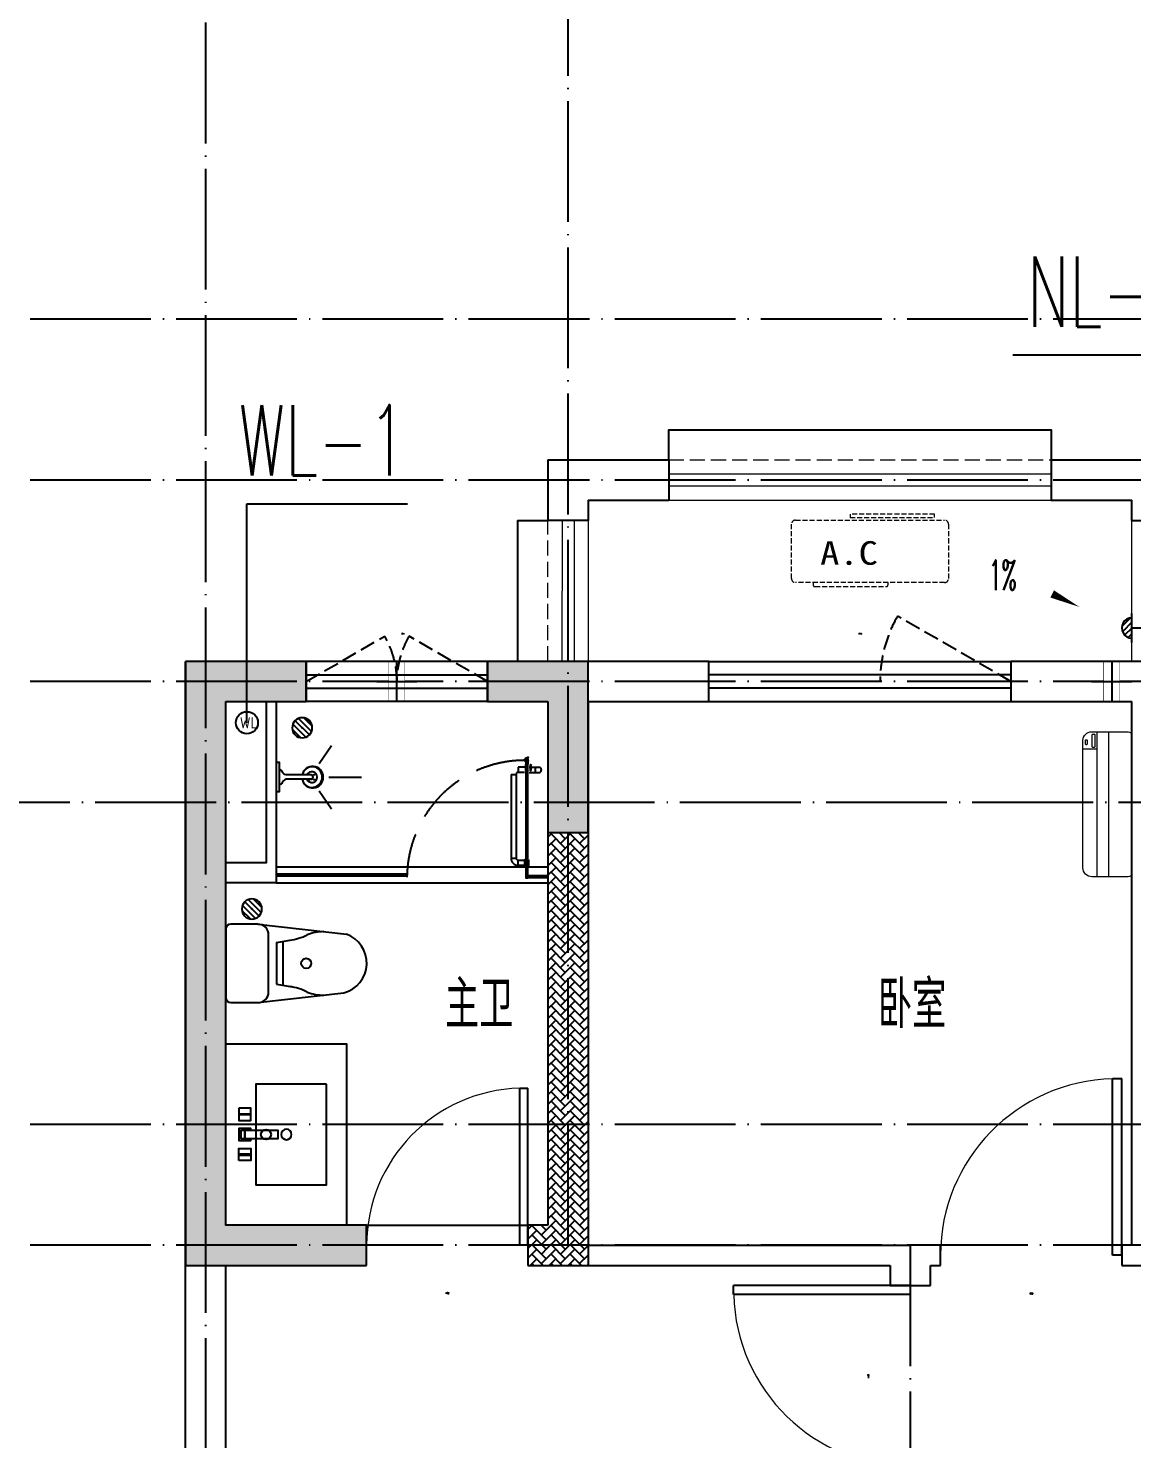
# Model space of a CAD drawing. Extents: x 27938 to 1507990, y 110129 to 923079.
# Drawn here: x 827036 to 832517, y 446371 to 453376 of the extents above; entities that cross this region are included whole.
import ezdxf

# ---------------------------------------------------------------- set-up
doc = ezdxf.new("R2010")
doc.units = 0
doc.header["$LTSCALE"] = 1000
doc.header["$MEASUREMENT"] = 0
doc.linetypes.add('DASH', pattern=[0.35, 0.25, -0.1])
doc.linetypes.add('DOTE', pattern=[2.42, 2, -0.2, 0.02, -0.2])
for name, color, linetype in [('COLUMN', 9, 'Continuous'), ('DIM_凝结', 150, 'Continuous'), ('DIM_污水', 2, 'Continuous'), ('DOTE', 1, 'Continuous'), ('EQUIP_污水', 7, 'Continuous'), ('IP-bath&kitchen-JOHNSON', 4, 'Continuous'), ('LVTRY', 6, 'Continuous'), ('P-bath&kitchen-JOHNSON', 4, 'Continuous'), ('PUB_HATCH', 8, 'Continuous'), ('PUB_TEXT', 4, 'Continuous'), ('VPIPE-中水', 122, 'Continuous'), ('VPIPE-凝结', 150, 'N'), ('VPIPE-污水', 2, 'W'), ('WALL', 9, 'Continuous'), ('WINDOW', 4, 'Continuous'), ('WINDOW_TEXT', 7, 'Continuous'), ('保温', 6, 'Continuous'), ('机电标识类', 1, 'Continuous'), ('看线', 251, 'Continuous')]:
    doc.layers.add(name, color=color, linetype=linetype)
for name, color, linetype, lineweight in [('平面-排水沟', 86, 'Continuous', 15), ('平面-栏杆', 135, 'Continuous', 15), ('平面-看线', 45, 'Continuous', 15), ('平面-空调室内机', 176, 'Continuous', 9), ('平面-空调预留孔', 173, 'Continuous', 15), ('空调', 76, 'Continuous', 13)]:
    doc.layers.add(name, color=color, linetype=linetype, lineweight=lineweight)
doc.styles.add('_TCH_DIM', font='SIMPLEX.shx', dxfattribs={"width": 0.7, "bigfont": 'GBCBIG.shx'})
doc.styles.add('_TCH_WINDOW', font='SIMPLEX.shx', dxfattribs={"width": 0.7, "height": 3.5, "bigfont": 'GBCBIG.shx'})
doc.styles.add('_TWT_SERIAL', font='SIMPLEX', dxfattribs={"width": 0.8, "height": 3.5, "bigfont": 'HZTXT'})
doc.styles.get("Standard").update_dxf_attribs({"font": 'gbenor.shx', "bigfont": 'gbcbig.shx'})
doc.styles.add('黑体', font='simhei.ttf')
doc.linetypes.add('N', pattern='A,3,-0.2,["N",Standard,S=0.25,R=0,X=-0.1,Y=-0.115],-0.2', length=3.4)
doc.linetypes.add('W', pattern='A,3,-0.2,["W",Standard,S=0.25,R=0,X=-0.1,Y=-0.115],-0.2', length=3.4)
pattern_1 = [(45, (407300, 77208.362), (0, 47.4157523), [100.584, -33.528]), (135, (407323.708, 77232.07), (3e-15, 47.4157523), [100.584, -33.528])]

# ---------------------------------------------------------------- blocks, each defined once
blk = doc.blocks.new('GDGDGDSDA')
at = {"layer": 'DOTE', "color": 0, "linetype": 'DOTE', "ltscale": 0.3}
for p, q in [((419334.8, 376108.3), (419334.8, 359558.3)), ((421134.8, 367858.3), (421134.8, 376108.3)), ((471334.8, 372458.3), (417334.8, 372458.3)), ((471334.8, 371658.3), (417334.8, 371658.3)), ((471334.8, 370658.3), (417334.8, 370658.3)), ((417334.8, 370058.6), (471334.8, 370058.6)), ((471334.8, 368458.3), (417334.8, 368458.3)), ((471334.8, 367858.3), (417334.8, 367858.3)), ((422834.8, 367858.3), (422834.8, 359558.3))]:
    blk.add_line(p, q, dxfattribs=at)
blk = doc.blocks.new('rrrrrrrrrrrra')
at = {"color": 0}
for p, q in [((-112.4, 458.7), (-112.4, 324.3)), ((252.6, 483.7), (-87.4, 483.7)), ((277.6, 324.3), (277.6, 458.7)), ((-112.4, 324.3), (-63.7, -103.4)), ((277.6, 324.3), (227.5, -115.6)), ((-59.1, 271.1), (224.3, 271.1)), ((-20.6, 232.4), (-34.2, 153.6)), ((185.8, 232.4), (-20.6, 232.4)), ((185.8, 232.4), (199.4, 153.6)), ((191.3, 200.5), (-26.1, 200.5))]:
    blk.add_line(p, q, dxfattribs=at)
for centre, radius, start, end in [((-87.4, 458.7), 25, 90, 180), ((252.6, 458.7), 25, 0, 90), ((-59.1, 324.3), 53.3, 180, 270), ((224.3, 324.3), 53.3, 270, 0), ((-322.6, 209.8), 293.8, 333.53685, 351.48282), ((487.8, 209.8), 293.8, 188.51718, 206.46315), ((149, -3.2), 224.1, 158.52022, 180), ((16.2, -3.2), 224.1, 0, 21.47978), ((83.8, -63.6), 152.8, 195.07732, 340.11812)]:
    blk.add_arc(centre, radius, start, end, dxfattribs=at)
blk = doc.blocks.new('A$C1E0F638F')
at = {"color": 0}
for points in [[(499.7, 435.1), (499.7, 85.1), (0, 85.1), (0, 435.1)], [(269.9, 30), (229.9, 30), (229.9, 195), (269.9, 195)], [(119.9, 0), (179.9, 0), (179.9, 60), (119.9, 60)], [(146.9, 55), (152.9, 55), (152.9, 5), (146.9, 5)], [(229.9, 30), (269.9, 30), (269.9, 10), (229.9, 10)], [(379.9, 0), (319.9, 0), (319.9, 60), (379.9, 60)], [(352.9, 55), (346.9, 55), (346.9, 5), (352.9, 5)]]:
    blk.add_lwpolyline(points, close=True, dxfattribs=at)
blk.add_lwpolyline([(269.9, 60), (279.9, 60), (279.9, 0), (219.9, 0), (219.9, 60), (229.9, 60)], dxfattribs=at)
blk.add_circle((249.9, 236.3), 26, dxfattribs=at)
blk = doc.blocks.new('$lvtry$00000171')
at = {"color": 0}
for p, q in [((-74, 11), (-11, 74)), ((-70, -27), (27, 70)), ((-53, -53), (53, 53)), ((-27, -70), (70, 27)), ((11, -74), (74, -11))]:
    blk.add_line(p, q, dxfattribs=at)
blk.add_circle((0, 0), 75, dxfattribs=at)
blk.add_point((0, 0), dxfattribs=at)
blk = doc.blocks.new('135')
blk.add_hatch(color=0).paths.add_polyline_path([(4.8, 1.8), (3.6, -1), (-4.7, 2.5), (-3.5, 5.3)])
at = {"color": 0}
for p, q in [((-6.3, 2.6), (5.4, -2.3)), ((-5.7, 2.9), (-5.2, 2.7)), ((-5.6, 18.9), (-3.4, 19.4)), ((-3.4, 19.4), (-5.5, 19.4)), ((5.2, 10.9), (-5.3, 10.9)), ((5.2, 9.7), (-5.2, 9.7)), ((-5.2, 2.7), (-3.8, 5.9)), ((-5, 10.9), (-5, 30.5)), ((-3.8, 5.9), (5.4, 2.1)), ((0, 0), (0, 39.1)), ((5.6, 18.9), (3.4, 19.3)), ((3.4, 19.3), (5.6, 19.3)), ((4.1, -1.2), (5.4, 2.1)), ((5, 10.9), (5, 32.3)), ((4.1, -1.2), (5.7, -1.8))]:
    blk.add_line(p, q, dxfattribs=at)
for centre, radius, start, end in [((6.2, 15.8), 13.5, 151.01474, 204.84033), ((13.5, 4.2), 20.5, 163.09243, 182.0012), ((-6, 3.6), 1, 184.22753, 248.46611), ((8.6, 15.5), 14.6, 166.278, 198.09535), ((13.5, 4.2), 19.5, 163.74431, 182.52687), ((-5.5, 3.3), 0.5, 181.9385, 247.25971), ((-5.2, 22.1), 0.5, 335.76434, 151.01474), ((3.8, 18.1), 9.42, 155.76434, 171.97728), ((5.2, 22.3), 0.5, 29.84246, 204.57404), ((-5.9, 17.2), 11.7, 10.47502, 24.57404), ((29.1, 6.7), 24, 172.94395, 199.23182), ((-6.3, 15.4), 12.4, 338.64492, 16.0476), ((-6, 15.8), 13.4, 334.91114, 29.84246), ((26.4, 6.3), 20.6, 169.14538, 199.95258), ((5.9, -1.2), 1.17, 247.45971, 19.95258), ((5.9, -1.4), 0.5, 247.45971, 19.23182)]:
    blk.add_arc(centre, radius, start, end, dxfattribs=at)
blk.add_open_spline([(-5, 30.5), (-4.1, 31.3), (-2.3, 33), (0.9, 29.2), (3.5, 31.1), (5, 32.3)], degree=3, knots=[0, 0, 0, 0, 3.066329, 6.218313, 11.124135, 11.124135, 11.124135, 11.124135], dxfattribs=at)
blk = doc.blocks.new('SDFAWERAWER')
at = {"layer": 'LVTRY', "color": 0}
for p, q in [((593941.2, -1242210.1), (593783.7, -1242594.8)), ((593964.6, -1242219.7), (593807.2, -1242604.4)), ((593941.2, -1242210.1), (593964.6, -1242219.7)), ((593987.8, -1242190.5), (593978.2, -1242214)), ((594007.5, -1242226), (593978.2, -1242214)), ((594017.1, -1242202.5), (593987.8, -1242190.5)), ((594015.8, -1242220.4), (594027.2, -1242192.7)), ((594015.8, -1242220.4), (594021.7, -1242222.8)), ((594025.7, -1242203.9), (594018.5, -1242221.5)), ((594018.5, -1242221.5), (594021.5, -1242220.3)), ((594025.4, -1242210.8), (594021.5, -1242220.3)), ((594022.6, -1242220.7), (594021.7, -1242222.8)), ((594021.7, -1242222.8), (594023.9, -1242221.9)), ((594022.6, -1242211.4), (594029.8, -1242193.8)), ((594024.2, -1242221.4), (594023.9, -1242221.9)), ((594025.4, -1242210.8), (594031.1, -1242196.8)), ((594027.2, -1242192.7), (594033, -1242195.1)), ((594029.8, -1242193.8), (594031.1, -1242196.8)), ((594032.2, -1242197.2), (594033, -1242195.1)), ((594033, -1242195.1), (594034, -1242197.4)), ((594033.8, -1242197.9), (594034, -1242197.4)), ((594047.3, -1242200.9), (594035.9, -1242228.7)), ((594035.9, -1242228.7), (594038.6, -1242229.7)), ((594037.3, -1242210.8), (594088, -1242231.6)), ((594038.6, -1242229.7), (594045.2, -1242213.6)), ((594038.6, -1242229.7), (594041.6, -1242228.5)), ((594041.6, -1242228.5), (594051.2, -1242205)), ((594049.9, -1242202), (594043.3, -1242218.2)), ((594047.3, -1242200.9), (594049.9, -1242202)), ((594049.9, -1242202), (594051.2, -1242205)), ((594057.1, -1242246.3), (594066.7, -1242222.8)), ((594027.7, -1242234.3), (594078.4, -1242255)), ((593783.7, -1242594.8), (593807.2, -1242604.4)), ((593803.2, -1242641.3), (593812.8, -1242617.9)), ((593803.2, -1242641.3), (593832.6, -1242653.3)), ((593812.8, -1242617.9), (593842.2, -1242629.9)), ((593842.2, -1242629.9), (593832.6, -1242653.3)), ((593845.2, -1242628.6), (593833.8, -1242656.3)), ((593847.8, -1242629.7), (593836.5, -1242657.4)), ((593845.2, -1242628.6), (593842.2, -1242629.9)), ((593847.8, -1242629.7), (593845.2, -1242628.6)), ((593847.1, -1242661.8), (593858.5, -1242634.1)), ((593849.8, -1242662.9), (593861.2, -1242635.2)), ((593852.1, -1242661.9), (593862.1, -1242637.4)), ((593858.5, -1242634.1), (593861.2, -1242635.2)), ((593861.2, -1242635.2), (593862.1, -1242637.4)), ((593833.8, -1242656.3), (593832.6, -1242653.3)), ((593836.5, -1242657.4), (593833.8, -1242656.3)), ((593847.1, -1242661.8), (593849.8, -1242662.9))]:
    blk.add_line(p, q, dxfattribs=at)
blk.add_lwpolyline([(593823.5, -1242717), (594045.8, -1242173.9), (594036.5, -1242170.2), (593814.2, -1242713.2)], close=True, dxfattribs=at)
blk.add_arc((594075.3, -1242240), 15.3, 281.79322, 33.70188, dxfattribs=at)
for centre, major_axis, start_param, end_param in [((593974.2, -1242223.6), (3.93, 9.6), 0, 1.570796), ((593816.8, -1242608.3), (13.5, 33.1), 1.570796, 3.141593), ((593816.8, -1242608.3), (3.93, 9.6), 1.570796, 3.141593)]:
    blk.add_ellipse(centre, major_axis=major_axis, ratio=1, start_param=start_param, end_param=end_param, dxfattribs=at)
at = {"layer": 'P-bath&kitchen-JOHNSON', "color": 0, "linetype": 'DASH'}
blk.add_arc((593809.8, -1242714), 586.2, 67.53695, 157.13247, dxfattribs=at)
at = {"layer": 'LVTRY', "color": 8, "xscale": -1, "rotation": 157.7329157530927}
blk.add_blockref('135', (594045.3, -1242161.9), dxfattribs=at)
blk = doc.blocks.new('A$C5DCB2F21')
at = {"layer": 'IP-bath&kitchen-JOHNSON', "color": 0}
for p, q in [((-68.3, -213.2), (-157.7, -275)), ((-0.1, -261.4), (-0.1, -424.7)), ((68.2, -213.2), (157.6, -275))]:
    blk.add_line(p, q, dxfattribs=at)
for centre, major_axis, ratio, start_param, end_param in [((0, -178.8), (-51, 0), 0.990052, -1.36297, 4.504563), ((0, -177.8), (-26.8, 0), 0.994812, -1.167677, 4.309269)]:
    blk.add_ellipse(centre, major_axis=major_axis, ratio=ratio, start_param=start_param, end_param=end_param, dxfattribs=at)
at = {"layer": 'LVTRY', "color": 0}
for p, q in [((73.6, 0), (-73.6, 0)), ((-10.5, -173.5), (-10.5, -49.3)), ((10.6, -173.5), (10.6, -49.3))]:
    blk.add_line(p, q, dxfattribs=at)
blk.add_lwpolyline([(73.6, 0), (73.6, -15.8), (-73.6, -15.8), (-73.6, 0)], dxfattribs=at)
for points in [[(-26.3, -30.7, -0.364142), (-37.8, -15.8, -0.020495)], [(-10.5, -49.4, 0.214893), (-26.3, -30.7, 7.649644)], [(10.6, -49.3, -0.21439), (26.3, -30.7, -7.649644)], [(26.3, -30.7, 0.364142), (37.8, -15.8, 0.020495)]]:
    blk.add_lwpolyline(points, format="xyb", dxfattribs=at)
blk.add_arc((0, -173.5), 10.5, 180, 0, dxfattribs=at)
for centre, major_axis, ratio, start_param, end_param in [((0, -181.3), (53.6, 0), 0.987577, 1.76809, 7.656688), ((-12.4, -164.7), (0, 1.43), 0.85, -1.570796, 4.712389), ((-12.4, -189.2), (0, 1.43), 0.85, 4.712389, 10.995574), ((12.5, -164.7), (0, 1.43), 0.85, 4.712389, 10.995574), ((12.5, -189.2), (0, 1.43), 0.85, 4.712389, 10.995574)]:
    blk.add_ellipse(centre, major_axis=major_axis, ratio=ratio, start_param=start_param, end_param=end_param, dxfattribs=at)
blk = doc.blocks.new('GDGDRGDGRD')
at = {"layer": 'IP-bath&kitchen-JOHNSON', "color": 0}
for p, q in [((490532.6, 524228.1), (491882.6, 524228.1)), ((490532.6, 524193.1), (491182.6, 524193.1)), ((490532.6, 524183.1), (491182.6, 524183.1)), ((491182.6, 524183.1), (491182.6, 524193.1)), ((491882.6, 524183.1), (491782.6, 524183.1)), ((491782.6, 524173.1), (491782.6, 524183.1)), ((491882.6, 524173.1), (491782.6, 524173.1)), ((490532.6, 524148.1), (491882.6, 524148.1))]:
    blk.add_line(p, q, dxfattribs=at)
for points in [[(490532.6, 525048.5), (490532.6, 524148.1), (490282.6, 524148.1)], [(490482.6, 525048.5), (490482.6, 524248.1), (490282.6, 524248.1)]]:
    blk.add_lwpolyline(points, dxfattribs=at)
at = {"layer": 'LVTRY', "color": 0}
blk.add_lwpolyline([(490882.6, 522448.5), (490282.6, 522448.5), (490282.6, 523348.5), (490882.6, 523348.5)], close=True, dxfattribs=at)
at = {"layer": 'IP-bath&kitchen-JOHNSON', "color": 8}
for name, p, rotation in [('A$C5DCB2F21', (490532.6, 524673.5), 90.008488524447), ('SDFAWERAWER', (-528535.9, 1449333.6), 22.25976934310711)]:
    blk.add_blockref(name, p, dxfattribs=dict(at, rotation=rotation))
at = {"layer": 'LVTRY', "color": 8, "xscale": -0.6666666667107826, "yscale": 0.6666666667107826}
for p in [(490662.6, 524918.5), (490412.6, 524018.5)]:
    blk.add_blockref('$lvtry$00000171', p, dxfattribs=at)
at = {"layer": 'LVTRY', "color": 8, "extrusion": (0, 0, -1), "xscale": -1, "zscale": -1, "rotation": 270}
blk.add_blockref('rrrrrrrrrrrra', (-490766.3, 523665.7), dxfattribs=at)
at = {"layer": 'LVTRY', "color": 8, "xscale": -1, "rotation": 270}
blk.add_blockref('A$C1E0F638F', (490347.5, 522648.8), dxfattribs=at)
blk = doc.blocks.new('GFDGFSDFGD')
at = {"layer": 'PUB_HATCH'}
for points in [[(421116.7, 373023.7), (420516.6, 373023.7), (420516.6, 370023.7), (421416.6, 370023.7), (421416.6, 370223.7), (420716.6, 370223.7), (420716.6, 372823.7), (421116.7, 372823.7)], [(422016.7, 373023.7), (422016.7, 372823.7), (422316.6, 372823.7), (422316.6, 372173.7), (422516.6, 372173.7), (422516.6, 373023.7)]]:
    blk.add_hatch(color=256, dxfattribs=at).paths.add_polyline_path(points)
at = {"layer": 'COLUMN', "color": 6}
for p, q in [((421116.7, 373023.7), (420516.6, 373023.7)), ((420516.6, 373023.7), (420516.6, 370023.7)), ((421116.7, 372823.7), (421116.7, 373023.7)), ((422016.7, 373023.7), (422016.7, 372823.7)), ((422516.6, 373023.7), (422016.7, 373023.7)), ((422516.6, 372173.7), (422516.6, 373023.7)), ((420716.6, 370223.7), (420716.6, 372823.7)), ((420716.6, 372823.7), (421116.7, 372823.7)), ((422016.7, 372823.7), (422316.6, 372823.7)), ((422316.6, 372823.7), (422316.6, 372173.7)), ((422316.6, 372173.7), (422516.6, 372173.7)), ((421416.6, 370223.7), (420716.6, 370223.7)), ((421416.6, 370023.7), (421416.6, 370223.7)), ((420516.6, 370023.7), (421416.6, 370023.7))]:
    blk.add_line(p, q, dxfattribs=at)
blk = doc.blocks.new('A$C001338C2')
for p, q in [((845, 303.6), (55, 303.6)), ((109.1, 214.8), (109.1, 303.6)), ((0, 248.6), (0, 22)), ((900, 22), (900, 248.6)), ((22, 0), (878, 0))]:
    blk.add_line(p, q)
at = {"lineweight": 5}
for p, q in [((900, 214.8), (0, 214.8)), ((900, 143.2), (0, 143.2))]:
    blk.add_line(p, q, dxfattribs=at)
for points in [[(73.1, 275), (56.8, 275, -0.414214), (51.3, 280.5), (51.3, 283.4, -0.414214), (56.8, 288.9), (73.1, 288.9, -0.414214), (78.6, 283.4), (78.6, 280.5, -0.414214)], [(89.2, 226.4), (22.2, 226.4, -0.414214), (16.7, 231.9), (16.7, 243.1, -0.414214), (22.2, 248.6), (89.2, 248.6, -0.414214), (94.7, 243.1), (94.7, 231.9, -0.414214)]]:
    blk.add_lwpolyline(points, format="xyb", close=True)
for centre, radius, start, end in [((55, 248.6), 55, 90, 180), ((845, 248.6), 55, 360, 90), ((22, 22), 22, 180, 270), ((878, 22), 22, 270, 360)]:
    blk.add_arc(centre, radius, start, end)
blk = doc.blocks.new('dongkong')
blk.add_wipeout([(-603756, 210771), (-603756, 210570.8), (-603836, 210570.8), (-603836, 210771)])
at = {"layer": '机电标识类', "color": 250, "linetype": 'DASH', "ltscale": 400}
for p, q in [((-603796, 210771), (-603796, 210570.8)), ((-603896, 210670.7), (-603696, 210670.7))]:
    blk.add_line(p, q, dxfattribs=at)
at = {"layer": '空调', "color": 6, "linetype": 'DASH', "const_width": 2}
blk.add_lwpolyline([(-603756, 210771), (-603756, 210570.8), (-603836, 210570.8), (-603836, 210771)], close=True, dxfattribs=at)
blk = doc.blocks.new('gsergvr')
at = {"layer": '平面-空调预留孔', "linetype": 'DASH', "ltscale": 0.1}
for p, q in [((34075.4, 17176.2), (34075.4, 17166.2)), ((34448.2, 17166.2), (34448.2, 17176.2)), ((34085.4, 17156.2), (34438.2, 17156.2))]:
    blk.add_line(p, q, dxfattribs=at)
blk.add_lwpolyline([(34679.3, 17515.3), (34259.5, 17515.3), (34259.5, 17500.2), (34679.3, 17500.2)], close=True, dxfattribs=at)
blk.add_lwpolyline([(34728.6, 17176.2), (33988.6, 17176.2, -0.414214), (33968.6, 17196.2), (33968.6, 17466.2, -0.414214), (33988.6, 17486.2), (34728.6, 17486.2, -0.414214), (34748.6, 17466.2), (34748.6, 17196.2, -0.414214)], format="xyb", close=True, dxfattribs=at)
for centre, start, end in [((34085.4, 17166.2), 180, 270), ((34438.2, 17166.2), 270, 0)]:
    blk.add_arc(centre, 10, start, end, dxfattribs=at)
at = {"layer": '平面-空调预留孔', "color": 251, "linetype": 'DASH', "ltscale": 0.1, "true_color": 0x636466, "style": '黑体', "width": 1.2}
blk.add_text('A.C', height=117.05, dxfattribs=at).set_placement((34110.9, 17264.8))
blk = doc.blocks.new('rtyryrtyeeretee')
at = {"layer": '平面-空调预留孔'}
blk.add_blockref('gsergvr', (635673.5, 326705.8), dxfattribs=at)
blk = doc.blocks.new('A$C7A951E79')
at = {"layer": 'LVTRY'}
for p, q in [((0, -71.2), (0, 71.5)), ((-7.1, 49.5), (-49.5, 7.1)), ((0, 28.3), (-46.5, -18.3)), ((0, 0), (-35.4, -35.4)), ((0, -28.3), (-18.3, -46.5))]:
    blk.add_line(p, q, dxfattribs=at)
blk.add_arc((0, 0.2), 49.9, 89.97568, 269.97568, dxfattribs=at)
blk.add_point((0, 0), dxfattribs=at)
blk = doc.blocks.new('A$C42425DA4')
blk.add_blockref('A$C7A951E79', (0, 0))
blk = doc.blocks.new('$WINLIB2D$00000001')
at = {"color": 0}
for points in [[(-0.5, 0.5), (-0.5, -0.5)], [(-0.5, 0.5), (0.5, 0.5)], [(0.5, -0.5), (0.5, 0.5)], [(0.5, 0.1667), (-0.5, 0.1667)], [(0.5, -0.1667), (-0.5, -0.1667)], [(-0.5, -0.5), (0.5, -0.5)]]:
    blk.add_lwpolyline(points, dxfattribs=at)
blk = doc.blocks.new('$DorLib2D$00000001')
for p, q in [((0.45, 0.975), (0.5, 0.975)), ((0.45, 0), (0.45, 0.975)), ((0.5, 0), (0.5, 0.975)), ((0.5, 0), (0.45, 0))]:
    blk.add_line(p, q)
at = {"lineweight": 13}
blk.add_arc((0.475, 0), 0.975, 91.46928, 180, dxfattribs=at)
blk = doc.blocks.new('$TwtSys$00000147')
blk.add_circle((0, 0, 0), 25)

msp = doc.modelspace()

# ---------------------------------------------------------------- hatches: boundary and pattern name
at = {"layer": '保温', "linetype": 'ByBlock', "ltscale": 10}
h = msp.add_hatch(dxfattribs=at)
h.set_pattern_fill('AR-HBONE', color=8, scale=55)
h.set_pattern_definition(pattern_1)
h.paths.add_polyline_path([(829816.7, 447232.1), (829816.7, 449382.1), (829616.7, 449382.1), (829616.7, 447232.1)])
h = msp.add_hatch(dxfattribs=at)
h.set_pattern_fill('AR-HBONE', color=8, scale=55)
h.set_pattern_definition(pattern_1)
h.paths.add_polyline_path([(829616.7, 447232.1), (829616.7, 447432.1), (829516.7, 447432.1), (829516.7, 447232.1)])

# ---------------------------------------------------------------- linework, layer by layer
at = {"layer": 'DIM_凝结'}
msp.add_line((832866.6, 451752.6), (831926, 451752.6), dxfattribs=at)
at = {"layer": 'DIM_污水'}
for p, q in [((828121.7, 449927.1), (828121.7, 451014.7)), ((828121.7, 451014.7), (828919.1, 451014.7))]:
    msp.add_line(p, q, dxfattribs=at)
at = {"layer": 'VPIPE-中水', "color": 8, "linetype": 'Continuous'}
msp.add_circle((828121.7, 449927.1), 55, dxfattribs=at)
at = {"layer": 'VPIPE-凝结', "color": 8, "ltscale": 0.1}
msp.add_line((832826.6, 450397.6), (832516.4, 450397.6), dxfattribs=at)
at = {"layer": 'VPIPE-污水'}
msp.add_circle((828121.7, 449927.1), 55, dxfattribs=at)
at = {"layer": 'WALL', "color": 8}
for p, q in [((829616.6, 451232.1), (829616.6, 450932.1)), ((829616.6, 451232.1), (830216.6, 451232.1)), ((830216.6, 451232.1), (830216.6, 451032.1)), ((832116.6, 451232.1), (832716.6, 451232.1)), ((832116.6, 451232.1), (832116.6, 451032.1)), ((829816.6, 451032.1), (829816.6, 450932.1)), ((829816.6, 451032.1), (830216.6, 451032.1)), ((832116.6, 451032.1), (832516.6, 451032.1)), ((832516.6, 450932.1), (832516.6, 451032.1)), ((829816.6, 450932.1), (829616.6, 450932.1)), ((832516.6, 450932.1), (832716.6, 450932.1)), ((828416.7, 450232.1), (827816.6, 450232.1)), ((827816.6, 447332.1), (827816.6, 450232.1)), ((828416.7, 450032.1), (828416.7, 450232.1)), ((829716.6, 450232.1), (829316.7, 450232.1)), ((829316.7, 450232.1), (829316.7, 450032.1)), ((830416.6, 450232.1), (829716.6, 450232.1)), ((830416.6, 450032.1), (830416.6, 450232.1)), ((831916.6, 450232.1), (831916.6, 450032.1)), ((828016.6, 450032.1), (828416.7, 450032.1)), ((828016.6, 447432.1), (828016.6, 450032.1)), ((829316.7, 450032.1), (829616.6, 450032.1)), ((829616.6, 450032.1), (829616.6, 447432.1)), ((829816.6, 450032.1), (830416.6, 450032.1)), ((829816.6, 450032.1), (829816.6, 447332.1)), ((828716.6, 447432.1), (828016.6, 447432.1)), ((828716.6, 447232.1), (828716.6, 447432.1)), ((829616.6, 447432.1), (829516.6, 447432.1)), ((829516.6, 447432.1), (829516.6, 447232.1)), ((827816.6, 442132.1), (827816.6, 447332.1)), ((829816.6, 447332.1), (831416.6, 447332.1)), ((831566.6, 447332.1), (831416.6, 447332.1)), ((831566.6, 447232.1), (831566.6, 447332.1)), ((832516.6, 447332.1), (832466.6, 447332.1)), ((832466.6, 447332.1), (832466.6, 447232.1)), ((828016.6, 447232.1), (828716.6, 447232.1)), ((828016.6, 442332.1), (828016.6, 447232.1)), ((829516.6, 447232.1), (829716.6, 447232.1)), ((829716.6, 447232.1), (831316.6, 447232.1)), ((831316.6, 447232.1), (831316.6, 447132.1)), ((831516.6, 447232.1), (831566.6, 447232.1)), ((831516.6, 447132.1), (831516.6, 447232.1)), ((832466.6, 447232.1), (832616.6, 447232.1)), ((831316.6, 447132.1), (831516.6, 447132.1))]:
    msp.add_line(p, q, dxfattribs=at)
at = {"layer": 'WINDOW', "color": 8}
msp.add_line((828716.6, 447432.1), (829516.6, 447432.1), dxfattribs=at)
at = {"layer": 'WINDOW', "color": 8, "linetype": 'DASH', "ltscale": 0.3}
msp.add_lwpolyline([(831916.6, 450132.1), (831353.4, 450456.7, 0.131485), (831266.6, 450132.1)], format="xyb", dxfattribs=at)
at = {"layer": '保温', "color": 8, "linetype": 'ByBlock', "ltscale": 10}
msp.add_line((829816.7, 447332.1), (829816.7, 447232.1), dxfattribs=at)
at = {"layer": '平面-排水沟', "color": 8}
msp.add_lwpolyline([(831970.4, 450638.9, 0, 0, 0), (832256.5, 450502.1, 0, 40, 0), (832121.2, 450566.8, 0, 0, 0)], format="xyseb", dxfattribs=at)
at = {"layer": '平面-栏杆', "color": 8}
for points in [[(832116.6, 451162.1), (830216.6, 451162.4)], [(832116.6, 451102.1), (830216.6, 451102.4)], [(829686.9, 450932.1), (829686.6, 450232.1)], [(829746.9, 450932.1), (829746.6, 450232.1)]]:
    msp.add_lwpolyline(points, dxfattribs=at)
at = {"layer": '平面-看线', "color": 8, "linetype": 'DASH', "ltscale": 0.3}
msp.add_line((829616.6, 450232.1), (829616.9, 450932.1), dxfattribs=at)
msp.add_lwpolyline([(830216.6, 451232.1), (832116.6, 451232.1)], dxfattribs=at)
at = {"layer": '平面-看线', "color": 8}
for points in [[(830216.6, 451032.1), (832116.6, 451032.1)], [(829816.9, 450932.1), (829816.6, 450232.1)]]:
    msp.add_lwpolyline(points, dxfattribs=at)
at = {"layer": '看线', "color": 8, "ltscale": 0.5}
for points in [[(830216.6, 451232.1), (830216.6, 451382.1), (832116.6, 451382.1), (832116.6, 451232.1)], [(829466.9, 450232.1), (829466.9, 450932.1), (829616.9, 450932.1)]]:
    msp.add_lwpolyline(points, dxfattribs=at)

# ---------------------------------------------------------------- block references
at = {"color": 8}
for name, p in [('GFDGFSDFGD', (407300, 77208.4)), ('rtyryrtyeeretee', (161184.5, 106741.1)), ('A$C42425DA4', (832516.4, 450397.6)), ('GDGDRGDGRD', (337734.1, -75016.4))]:
    msp.add_blockref(name, p, dxfattribs=at)
at = {"layer": 'DOTE', "color": 169}
msp.add_blockref('GDGDGDSDA', (408581.8, 79473.8), dxfattribs=at)
at = {"layer": 'EQUIP_污水'}
for p in [(828416.6, 448732.1), (828216.7, 447882.1)]:
    msp.add_blockref('$TwtSys$00000147', p, dxfattribs=at)
at = {"layer": 'WINDOW', "color": 8}
ref = msp.add_blockref('$WINLIB2D$00000001', (831166.6, 450132.1), dxfattribs=dict(at, xscale=1500, yscale=-200, zscale=1500, rotation=359.9999999969686))
ref.add_attrib('A', 'C1514a', (831161.3, 450367.5), dxfattribs={"layer": 'WINDOW_TEXT', "color": 8, "ltscale": 0.5, "height": 4.25, "style": '_TCH_WINDOW', "width": 0.494118})
ref = msp.add_blockref('$DorLib2D$00000001', (832016.6, 447282.1), dxfattribs=dict(at, xscale=900, yscale=900, zscale=900, rotation=3.223884863770534e-09))
ref.add_attrib('A', 'M0922', (832009.7, 447089.4), dxfattribs={"layer": 'WINDOW_TEXT', "color": 8, "ltscale": 0.5, "height": 5.95, "rotation": 0, "style": '_TCH_WINDOW', "width": 0.494118})
ref = msp.add_blockref('$DorLib2D$00000001', (829116.6, 447332.1), dxfattribs=dict(at, xscale=800, yscale=800, zscale=800, rotation=6.01791841182132e-09))
ref.add_attrib('A', 'M0822', (829109.7, 447091.6), dxfattribs={"layer": 'WINDOW_TEXT', "color": 8, "ltscale": 0.5, "height": 5.95, "rotation": 0, "style": '_TCH_WINDOW', "width": 0.494118})
ref = msp.add_blockref('$DorLib2D$00000001', (831416.6, 446682.1), dxfattribs=dict(at, xscale=900, yscale=900, zscale=900, rotation=90.00000000129845))
ref.add_attrib('A', 'M0922', (831211.6, 446675.2), dxfattribs={"layer": 'WINDOW_TEXT', "color": 8, "ltscale": 0.5, "height": 5.95, "rotation": 90, "style": '_TCH_WINDOW', "width": 0.494118})
at = {"layer": '平面-空调预留孔', "color": 8, "xscale": -0.8000000000465648, "yscale": 0.8000000000465648, "zscale": 0.8000000000465646, "rotation": 89.99999976656984}
msp.add_blockref('A$C001338C2', (832516.6, 449882.4), dxfattribs=at)

# ---------------------------------------------------------------- texts
at = {"layer": 'DIM_凝结', "color": 7, "style": '_TWT_SERIAL', "width": 0.64}
msp.add_text('NL-1', height=350, dxfattribs=at).set_placement((831996, 451892.6))
at = {"layer": 'DIM_污水', "color": 7, "style": '_TWT_SERIAL', "width": 0.64}
msp.add_text('WL-1', height=350, dxfattribs=at).set_placement((828081.1, 451154.7))
at = {"layer": 'PUB_TEXT', "color": 8}
for s, height, p in [('WL', 56, (828086.7, 449899.1)), ('主卫', 236.31, (829105.3, 448409.9)), ('卧室', 236.31, (831255.3, 448409.9, 0))]:
    msp.add_text(s, height=height, dxfattribs=at).set_placement(p)
at = {"layer": '平面-排水沟', "color": 7, "style": '_TCH_DIM', "width": 0.494118}
msp.add_text('1%', height=148.75, dxfattribs=at).set_placement((831806.3, 450586.1))

# ---------------------------------------------------------------- next in the draw order: block references
at = {"layer": '平面-空调室内机', "color": 8, "ltscale": 0.3, "xscale": -1, "rotation": 180}
msp.add_blockref('dongkong', (1432662.6, 660803), dxfattribs=at)
at = {"layer": '平面-空调室内机', "color": 8, "ltscale": 0.3}
msp.add_blockref('dongkong', (1436212.8, 239461.4), dxfattribs=at)

# ---------------------------------------------------------------- next in the draw order: linework, layer by layer
at = {"layer": 'WALL', "color": 8}
for p, q in [((832616.6, 450232.1), (831916.6, 450232.1)), ((831916.6, 450032.1), (832516.6, 450032.1)), ((832516.6, 447332.1), (832516.6, 450032.1))]:
    msp.add_line(p, q, dxfattribs=at)
at = {"layer": 'WINDOW', "color": 8, "linetype": 'DASH', "ltscale": 0.3}
for points in [[(828416.7, 450132.1), (828806.4, 450357, -0.131605), (828866.7, 450132.1)], [(829316.7, 450132.1), (828926.9, 450357, 0.131605), (828866.7, 450132.1)]]:
    msp.add_lwpolyline(points, format="xyb", dxfattribs=at)
at = {"layer": '平面-看线', "color": 8}
msp.add_line((832516.3, 450232.1), (832516.6, 450932.1), dxfattribs=at)

# ---------------------------------------------------------------- next in the draw order: block references
at = {"layer": 'WINDOW', "color": 8}
ref = msp.add_blockref('$WINLIB2D$00000001', (828866.7, 450132.1), dxfattribs=dict(at, xscale=-900, yscale=-200, zscale=-900, rotation=359.9999999964871))
ref.add_attrib('A', 'C0914', (828891.3, 450367.5), dxfattribs={"layer": 'WINDOW_TEXT', "color": 8, "ltscale": 0.5, "height": 4.25, "style": '_TCH_WINDOW', "width": 0.494118})

doc.saveas('drawing.dxf')
